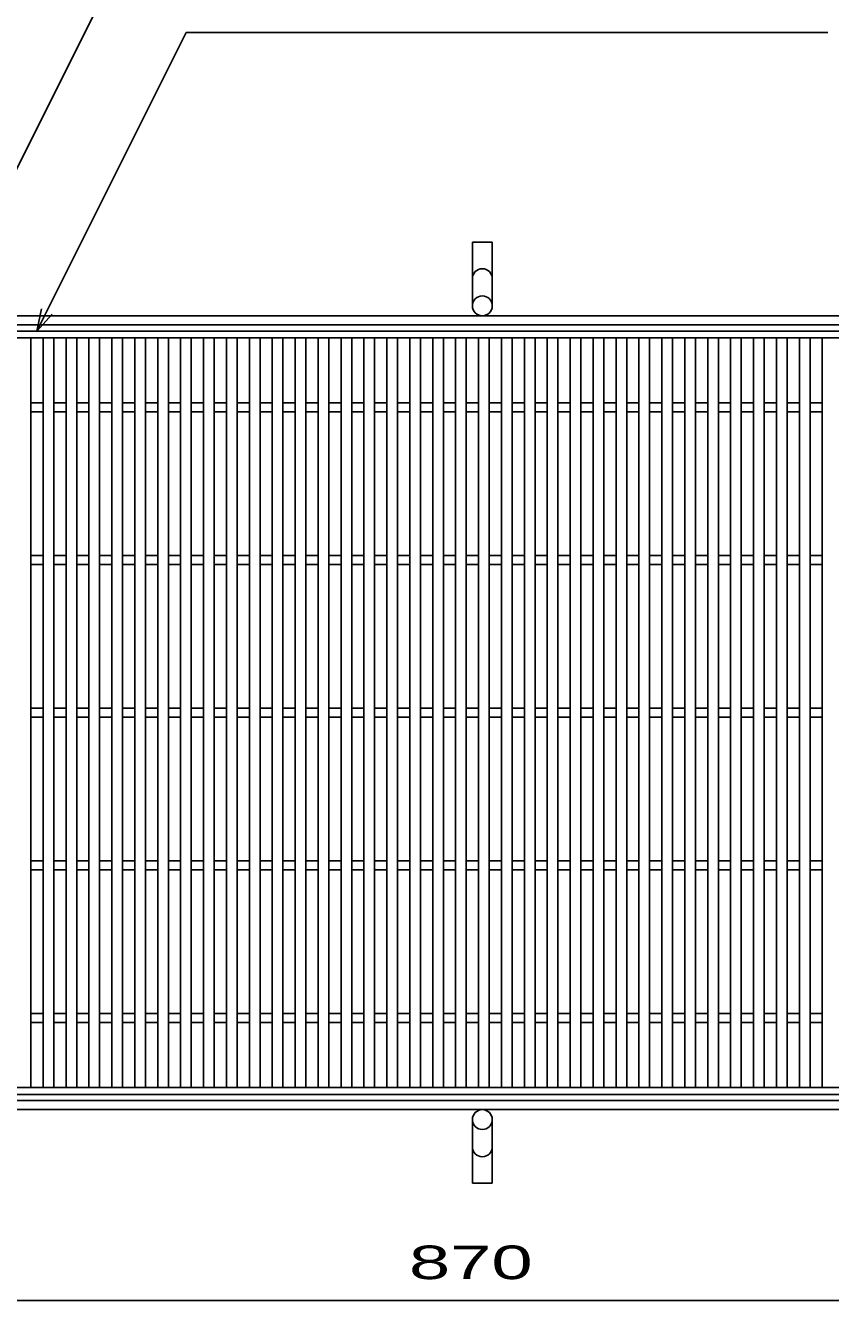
# Model space of a CAD drawing. Units: millimetres, scale not verified. Extents: x -1820 to 1731, y -1282 to 1054.
# Drawn here: x -1150 to -623, y -236 to 599 of the extents above; entities that cross this region are included whole.
import ezdxf
from ezdxf.enums import TextEntityAlignment as Align

# ---------------------------------------------------------------- set-up
doc = ezdxf.new("R2010")
doc.units = ezdxf.units.MM
doc.header["$LTSCALE"] = 10
for name, color, linetype, lineweight in [('16', 3, 'Continuous', 25), ('19', 6, 'Continuous', 25), ('22', 4, 'Continuous', 25)]:
    doc.layers.add(name, color=color, linetype=linetype, lineweight=lineweight)
doc.styles.add('ベクトル', font='')
doc.styles.get('ベクトル').set_extended_font_data('ベクトル')

msp = doc.modelspace()

# ---------------------------------------------------------------- linework, layer by layer
at = {"layer": '16'}
for p, q in [((-1348, 399), (-353, 399)), ((-353, 394.5), (-1348, 394.5)), ((-1153, 394.5), (-1146, 394.5)), ((-1146, -96.5), (-1146, 394.5)), ((-1138, -96.5), (-1138, 394.5)), ((-1138, 394.5), (-1131, 394.5)), ((-1131, -96.5), (-1131, 394.5)), ((-1123, -96.5), (-1123, 394.5)), ((-1123, 394.5), (-1116, 394.5)), ((-1116, -96.5), (-1116, 394.5)), ((-1108, -96.5), (-1108, 394.5)), ((-1108, 394.5), (-1101, 394.5)), ((-1101, -96.5), (-1101, 394.5)), ((-1093, -96.5), (-1093, 394.5)), ((-1093, 394.5), (-1086, 394.5)), ((-1086, -96.5), (-1086, 394.5)), ((-1078, -96.5), (-1078, 394.5)), ((-1078, 394.5), (-1071, 394.5)), ((-1071, -96.5), (-1071, 394.5)), ((-1063, -96.5), (-1063, 394.5)), ((-1063, 394.5), (-1056, 394.5)), ((-1056, -96.5), (-1056, 394.5)), ((-1048, -96.5), (-1048, 394.5)), ((-1048, 394.5), (-1041, 394.5)), ((-1041, -96.5), (-1041, 394.5)), ((-1033, -96.5), (-1033, 394.5)), ((-1033, 394.5), (-1026, 394.5)), ((-1026, -96.5), (-1026, 394.5)), ((-1018, -96.5), (-1018, 394.5)), ((-1018, 394.5), (-1011, 394.5)), ((-1011, -96.5), (-1011, 394.5)), ((-1003, -96.5), (-1003, 394.5)), ((-1003, 394.5), (-996, 394.5)), ((-996, -96.5), (-996, 394.5)), ((-988, -96.5), (-988, 394.5)), ((-988, 394.5), (-981, 394.5)), ((-981, -96.5), (-981, 394.5)), ((-973, -96.5), (-973, 394.5)), ((-973, 394.5), (-966, 394.5)), ((-966, -96.5), (-966, 394.5)), ((-958, -96.5), (-958, 394.5)), ((-958, 394.5), (-951, 394.5)), ((-951, -96.5), (-951, 394.5)), ((-943, -96.5), (-943, 394.5)), ((-943, 394.5), (-936, 394.5)), ((-936, -96.5), (-936, 394.5)), ((-928, -96.5), (-928, 394.5)), ((-928, 394.5), (-921, 394.5)), ((-921, -96.5), (-921, 394.5)), ((-913, -96.5), (-913, 394.5)), ((-913, 394.5), (-906, 394.5)), ((-906, -96.5), (-906, 394.5)), ((-898, -96.5), (-898, 394.5)), ((-898, 394.5), (-891, 394.5)), ((-891, -96.5), (-891, 394.5)), ((-883, -96.5), (-883, 394.5)), ((-883, 394.5), (-876, 394.5)), ((-876, -96.5), (-876, 394.5)), ((-868, -96.5), (-868, 394.5)), ((-868, 394.5), (-861, 394.5)), ((-861, -96.5), (-861, 394.5)), ((-853, -96.5), (-853, 394.5)), ((-853, 394.5), (-846, 394.5)), ((-846, -96.5), (-846, 394.5)), ((-838, -96.5), (-838, 394.5)), ((-838, 394.5), (-831, 394.5)), ((-831, -96.5), (-831, 394.5)), ((-823, -96.5), (-823, 394.5)), ((-823, 394.5), (-816, 394.5)), ((-816, -96.5), (-816, 394.5)), ((-808, -96.5), (-808, 394.5)), ((-808, 394.5), (-801, 394.5)), ((-801, -96.5), (-801, 394.5)), ((-793, -96.5), (-793, 394.5)), ((-793, 394.5), (-786, 394.5)), ((-786, -96.5), (-786, 394.5)), ((-778, -96.5), (-778, 394.5)), ((-778, 394.5), (-771, 394.5)), ((-771, -96.5), (-771, 394.5)), ((-763, -96.5), (-763, 394.5)), ((-763, 394.5), (-756, 394.5)), ((-756, -96.5), (-756, 394.5)), ((-748, -96.5), (-748, 394.5)), ((-748, 394.5), (-741, 394.5)), ((-741, -96.5), (-741, 394.5)), ((-733, -96.5), (-733, 394.5)), ((-733, 394.5), (-726, 394.5)), ((-726, -96.5), (-726, 394.5)), ((-718, -96.5), (-718, 394.5)), ((-718, 394.5), (-711, 394.5)), ((-711, -96.5), (-711, 394.5)), ((-703, -96.5), (-703, 394.5)), ((-703, 394.5), (-696, 394.5)), ((-696, -96.5), (-696, 394.5)), ((-688, -96.5), (-688, 394.5)), ((-688, 394.5), (-681, 394.5)), ((-681, -96.5), (-681, 394.5)), ((-673, -96.5), (-673, 394.5)), ((-673, 394.5), (-666, 394.5)), ((-666, -96.5), (-666, 394.5)), ((-658, -96.5), (-658, 394.5)), ((-658, 394.5), (-651, 394.5)), ((-651, -96.5), (-651, 394.5)), ((-643, -96.5), (-643, 394.5)), ((-643, 394.5), (-636, 394.5)), ((-636, -96.5), (-636, 394.5)), ((-628, -96.5), (-628, 394.5)), ((-628, 394.5), (-621, 394.5)), ((-1146, 352), (-1138, 352)), ((-1131, 352), (-1123, 352)), ((-1116, 352), (-1108, 352)), ((-1101, 352), (-1093, 352)), ((-1086, 352), (-1078, 352)), ((-1071, 352), (-1063, 352)), ((-1056, 352), (-1048, 352)), ((-1041, 352), (-1033, 352)), ((-1026, 352), (-1018, 352)), ((-1011, 352), (-1003, 352)), ((-996, 352), (-988, 352)), ((-981, 352), (-973, 352)), ((-966, 352), (-958, 352)), ((-951, 352), (-943, 352)), ((-936, 352), (-928, 352)), ((-921, 352), (-913, 352)), ((-906, 352), (-898, 352)), ((-891, 352), (-883, 352)), ((-876, 352), (-868, 352)), ((-861, 352), (-853, 352)), ((-846, 352), (-838, 352)), ((-831, 352), (-823, 352)), ((-816, 352), (-808, 352)), ((-801, 352), (-793, 352)), ((-786, 352), (-778, 352)), ((-771, 352), (-763, 352)), ((-756, 352), (-748, 352)), ((-741, 352), (-733, 352)), ((-726, 352), (-718, 352)), ((-711, 352), (-703, 352)), ((-696, 352), (-688, 352)), ((-681, 352), (-673, 352)), ((-666, 352), (-658, 352)), ((-651, 352), (-643, 352)), ((-636, 352), (-628, 352)), ((-1146, 346), (-1138, 346)), ((-1131, 346), (-1123, 346)), ((-1116, 346), (-1108, 346)), ((-1101, 346), (-1093, 346)), ((-1086, 346), (-1078, 346)), ((-1071, 346), (-1063, 346)), ((-1056, 346), (-1048, 346)), ((-1041, 346), (-1033, 346)), ((-1026, 346), (-1018, 346)), ((-1011, 346), (-1003, 346)), ((-996, 346), (-988, 346)), ((-981, 346), (-973, 346)), ((-966, 346), (-958, 346)), ((-951, 346), (-943, 346)), ((-936, 346), (-928, 346)), ((-921, 346), (-913, 346)), ((-906, 346), (-898, 346)), ((-891, 346), (-883, 346)), ((-876, 346), (-868, 346)), ((-861, 346), (-853, 346)), ((-846, 346), (-838, 346)), ((-831, 346), (-823, 346)), ((-816, 346), (-808, 346)), ((-801, 346), (-793, 346)), ((-786, 346), (-778, 346)), ((-771, 346), (-763, 346)), ((-756, 346), (-748, 346)), ((-741, 346), (-733, 346)), ((-726, 346), (-718, 346)), ((-711, 346), (-703, 346)), ((-696, 346), (-688, 346)), ((-681, 346), (-673, 346)), ((-666, 346), (-658, 346)), ((-651, 346), (-643, 346)), ((-636, 346), (-628, 346)), ((-1146, 252), (-1138, 252)), ((-1131, 252), (-1123, 252)), ((-1116, 252), (-1108, 252)), ((-1101, 252), (-1093, 252)), ((-1086, 252), (-1078, 252)), ((-1071, 252), (-1063, 252)), ((-1056, 252), (-1048, 252)), ((-1041, 252), (-1033, 252)), ((-1026, 252), (-1018, 252)), ((-1011, 252), (-1003, 252)), ((-996, 252), (-988, 252)), ((-981, 252), (-973, 252)), ((-966, 252), (-958, 252)), ((-951, 252), (-943, 252)), ((-936, 252), (-928, 252)), ((-921, 252), (-913, 252)), ((-906, 252), (-898, 252)), ((-891, 252), (-883, 252)), ((-876, 252), (-868, 252)), ((-861, 252), (-853, 252)), ((-846, 252), (-838, 252)), ((-831, 252), (-823, 252)), ((-816, 252), (-808, 252)), ((-801, 252), (-793, 252)), ((-786, 252), (-778, 252)), ((-771, 252), (-763, 252)), ((-756, 252), (-748, 252)), ((-741, 252), (-733, 252)), ((-726, 252), (-718, 252)), ((-711, 252), (-703, 252)), ((-696, 252), (-688, 252)), ((-681, 252), (-673, 252)), ((-666, 252), (-658, 252)), ((-651, 252), (-643, 252)), ((-636, 252), (-628, 252)), ((-1146, 246), (-1138, 246)), ((-1131, 246), (-1123, 246)), ((-1116, 246), (-1108, 246)), ((-1101, 246), (-1093, 246)), ((-1086, 246), (-1078, 246)), ((-1071, 246), (-1063, 246)), ((-1056, 246), (-1048, 246)), ((-1041, 246), (-1033, 246)), ((-1026, 246), (-1018, 246)), ((-1011, 246), (-1003, 246)), ((-996, 246), (-988, 246)), ((-981, 246), (-973, 246)), ((-966, 246), (-958, 246)), ((-951, 246), (-943, 246)), ((-936, 246), (-928, 246)), ((-921, 246), (-913, 246)), ((-906, 246), (-898, 246)), ((-891, 246), (-883, 246)), ((-876, 246), (-868, 246)), ((-861, 246), (-853, 246)), ((-846, 246), (-838, 246)), ((-831, 246), (-823, 246)), ((-816, 246), (-808, 246)), ((-801, 246), (-793, 246)), ((-786, 246), (-778, 246)), ((-771, 246), (-763, 246)), ((-756, 246), (-748, 246)), ((-741, 246), (-733, 246)), ((-726, 246), (-718, 246)), ((-711, 246), (-703, 246)), ((-696, 246), (-688, 246)), ((-681, 246), (-673, 246)), ((-666, 246), (-658, 246)), ((-651, 246), (-643, 246)), ((-636, 246), (-628, 246)), ((-1146, 152), (-1138, 152)), ((-1131, 152), (-1123, 152)), ((-1116, 152), (-1108, 152)), ((-1101, 152), (-1093, 152)), ((-1086, 152), (-1078, 152)), ((-1071, 152), (-1063, 152)), ((-1056, 152), (-1048, 152)), ((-1041, 152), (-1033, 152)), ((-1026, 152), (-1018, 152)), ((-1011, 152), (-1003, 152)), ((-996, 152), (-988, 152)), ((-981, 152), (-973, 152)), ((-966, 152), (-958, 152)), ((-951, 152), (-943, 152)), ((-936, 152), (-928, 152)), ((-921, 152), (-913, 152)), ((-906, 152), (-898, 152)), ((-891, 152), (-883, 152)), ((-876, 152), (-868, 152)), ((-861, 152), (-853, 152)), ((-846, 152), (-838, 152)), ((-831, 152), (-823, 152)), ((-816, 152), (-808, 152)), ((-801, 152), (-793, 152)), ((-786, 152), (-778, 152)), ((-771, 152), (-763, 152)), ((-756, 152), (-748, 152)), ((-741, 152), (-733, 152)), ((-726, 152), (-718, 152)), ((-711, 152), (-703, 152)), ((-696, 152), (-688, 152)), ((-681, 152), (-673, 152)), ((-666, 152), (-658, 152)), ((-651, 152), (-643, 152)), ((-636, 152), (-628, 152)), ((-1146, 146), (-1138, 146)), ((-1131, 146), (-1123, 146)), ((-1116, 146), (-1108, 146)), ((-1101, 146), (-1093, 146)), ((-1086, 146), (-1078, 146)), ((-1071, 146), (-1063, 146)), ((-1056, 146), (-1048, 146)), ((-1041, 146), (-1033, 146)), ((-1026, 146), (-1018, 146)), ((-1011, 146), (-1003, 146)), ((-996, 146), (-988, 146)), ((-981, 146), (-973, 146)), ((-966, 146), (-958, 146)), ((-951, 146), (-943, 146)), ((-936, 146), (-928, 146)), ((-921, 146), (-913, 146)), ((-906, 146), (-898, 146)), ((-891, 146), (-883, 146)), ((-876, 146), (-868, 146)), ((-861, 146), (-853, 146)), ((-846, 146), (-838, 146)), ((-831, 146), (-823, 146)), ((-816, 146), (-808, 146)), ((-801, 146), (-793, 146)), ((-786, 146), (-778, 146)), ((-771, 146), (-763, 146)), ((-756, 146), (-748, 146)), ((-741, 146), (-733, 146)), ((-726, 146), (-718, 146)), ((-711, 146), (-703, 146)), ((-696, 146), (-688, 146)), ((-681, 146), (-673, 146)), ((-666, 146), (-658, 146)), ((-651, 146), (-643, 146)), ((-636, 146), (-628, 146)), ((-1146, 52), (-1138, 52)), ((-1131, 52), (-1123, 52)), ((-1116, 52), (-1108, 52)), ((-1101, 52), (-1093, 52)), ((-1086, 52), (-1078, 52)), ((-1071, 52), (-1063, 52)), ((-1056, 52), (-1048, 52)), ((-1041, 52), (-1033, 52)), ((-1026, 52), (-1018, 52)), ((-1011, 52), (-1003, 52)), ((-996, 52), (-988, 52)), ((-981, 52), (-973, 52)), ((-966, 52), (-958, 52)), ((-951, 52), (-943, 52)), ((-936, 52), (-928, 52)), ((-921, 52), (-913, 52)), ((-906, 52), (-898, 52)), ((-891, 52), (-883, 52)), ((-876, 52), (-868, 52)), ((-861, 52), (-853, 52)), ((-846, 52), (-838, 52)), ((-831, 52), (-823, 52)), ((-816, 52), (-808, 52)), ((-801, 52), (-793, 52)), ((-786, 52), (-778, 52)), ((-771, 52), (-763, 52)), ((-756, 52), (-748, 52)), ((-741, 52), (-733, 52)), ((-726, 52), (-718, 52)), ((-711, 52), (-703, 52)), ((-696, 52), (-688, 52)), ((-681, 52), (-673, 52)), ((-666, 52), (-658, 52)), ((-651, 52), (-643, 52)), ((-636, 52), (-628, 52)), ((-1146, 46), (-1138, 46)), ((-1131, 46), (-1123, 46)), ((-1116, 46), (-1108, 46)), ((-1101, 46), (-1093, 46)), ((-1086, 46), (-1078, 46)), ((-1071, 46), (-1063, 46)), ((-1056, 46), (-1048, 46)), ((-1041, 46), (-1033, 46)), ((-1026, 46), (-1018, 46)), ((-1011, 46), (-1003, 46)), ((-996, 46), (-988, 46)), ((-981, 46), (-973, 46)), ((-966, 46), (-958, 46)), ((-951, 46), (-943, 46)), ((-936, 46), (-928, 46)), ((-921, 46), (-913, 46)), ((-906, 46), (-898, 46)), ((-891, 46), (-883, 46)), ((-876, 46), (-868, 46)), ((-861, 46), (-853, 46)), ((-846, 46), (-838, 46)), ((-831, 46), (-823, 46)), ((-816, 46), (-808, 46)), ((-801, 46), (-793, 46)), ((-786, 46), (-778, 46)), ((-771, 46), (-763, 46)), ((-756, 46), (-748, 46)), ((-741, 46), (-733, 46)), ((-726, 46), (-718, 46)), ((-711, 46), (-703, 46)), ((-696, 46), (-688, 46)), ((-681, 46), (-673, 46)), ((-666, 46), (-658, 46)), ((-651, 46), (-643, 46)), ((-636, 46), (-628, 46)), ((-1146, -48), (-1138, -48)), ((-1131, -48), (-1123, -48)), ((-1116, -48), (-1108, -48)), ((-1101, -48), (-1093, -48)), ((-1086, -48), (-1078, -48)), ((-1071, -48), (-1063, -48)), ((-1056, -48), (-1048, -48)), ((-1041, -48), (-1033, -48)), ((-1026, -48), (-1018, -48)), ((-1011, -48), (-1003, -48)), ((-996, -48), (-988, -48)), ((-981, -48), (-973, -48)), ((-966, -48), (-958, -48)), ((-951, -48), (-943, -48)), ((-936, -48), (-928, -48)), ((-921, -48), (-913, -48)), ((-906, -48), (-898, -48)), ((-891, -48), (-883, -48)), ((-876, -48), (-868, -48)), ((-861, -48), (-853, -48)), ((-846, -48), (-838, -48)), ((-831, -48), (-823, -48)), ((-816, -48), (-808, -48)), ((-801, -48), (-793, -48)), ((-786, -48), (-778, -48)), ((-771, -48), (-763, -48)), ((-756, -48), (-748, -48)), ((-741, -48), (-733, -48)), ((-726, -48), (-718, -48)), ((-711, -48), (-703, -48)), ((-696, -48), (-688, -48)), ((-681, -48), (-673, -48)), ((-666, -48), (-658, -48)), ((-651, -48), (-643, -48)), ((-636, -48), (-628, -48)), ((-1146, -54), (-1138, -54)), ((-1131, -54), (-1123, -54)), ((-1116, -54), (-1108, -54)), ((-1101, -54), (-1093, -54)), ((-1086, -54), (-1078, -54)), ((-1071, -54), (-1063, -54)), ((-1056, -54), (-1048, -54)), ((-1041, -54), (-1033, -54)), ((-1026, -54), (-1018, -54)), ((-1011, -54), (-1003, -54)), ((-996, -54), (-988, -54)), ((-981, -54), (-973, -54)), ((-966, -54), (-958, -54)), ((-951, -54), (-943, -54)), ((-936, -54), (-928, -54)), ((-921, -54), (-913, -54)), ((-906, -54), (-898, -54)), ((-891, -54), (-883, -54)), ((-876, -54), (-868, -54)), ((-861, -54), (-853, -54)), ((-846, -54), (-838, -54)), ((-831, -54), (-823, -54)), ((-816, -54), (-808, -54)), ((-801, -54), (-793, -54)), ((-786, -54), (-778, -54)), ((-771, -54), (-763, -54)), ((-756, -54), (-748, -54)), ((-741, -54), (-733, -54)), ((-726, -54), (-718, -54)), ((-711, -54), (-703, -54)), ((-696, -54), (-688, -54)), ((-681, -54), (-673, -54)), ((-666, -54), (-658, -54)), ((-651, -54), (-643, -54)), ((-636, -54), (-628, -54)), ((-1348, -96.5), (-353, -96.5)), ((-1153, -96.5), (-1146, -96.5)), ((-1138, -96.5), (-1131, -96.5)), ((-1123, -96.5), (-1116, -96.5)), ((-1108, -96.5), (-1101, -96.5)), ((-1093, -96.5), (-1086, -96.5)), ((-1078, -96.5), (-1071, -96.5)), ((-1063, -96.5), (-1056, -96.5)), ((-1048, -96.5), (-1041, -96.5)), ((-1033, -96.5), (-1026, -96.5)), ((-1018, -96.5), (-1011, -96.5)), ((-1003, -96.5), (-996, -96.5)), ((-988, -96.5), (-981, -96.5)), ((-973, -96.5), (-966, -96.5)), ((-958, -96.5), (-951, -96.5)), ((-943, -96.5), (-936, -96.5)), ((-928, -96.5), (-921, -96.5)), ((-913, -96.5), (-906, -96.5)), ((-898, -96.5), (-891, -96.5)), ((-883, -96.5), (-876, -96.5)), ((-868, -96.5), (-861, -96.5)), ((-853, -96.5), (-846, -96.5)), ((-838, -96.5), (-831, -96.5)), ((-823, -96.5), (-816, -96.5)), ((-808, -96.5), (-801, -96.5)), ((-793, -96.5), (-786, -96.5)), ((-778, -96.5), (-771, -96.5)), ((-763, -96.5), (-756, -96.5)), ((-748, -96.5), (-741, -96.5)), ((-733, -96.5), (-726, -96.5)), ((-718, -96.5), (-711, -96.5)), ((-703, -96.5), (-696, -96.5)), ((-688, -96.5), (-681, -96.5)), ((-673, -96.5), (-666, -96.5)), ((-658, -96.5), (-651, -96.5)), ((-643, -96.5), (-636, -96.5)), ((-628, -96.5), (-621, -96.5)), ((-353, -101), (-1348, -101))]:
    msp.add_line(p, q, dxfattribs=at)
at = {"layer": '19'}
for p, q in [((-857, 415.5), (-857, 457.12)), ((-857, 457.12), (-844, 457.12)), ((-844, 457.12), (-844, 415.5)), ((-1350.5, 409), (-350.5, 409)), ((-1350.5, 403), (-350.5, 403)), ((-1350.5, -105), (-350.5, -105)), ((-1350.5, -111), (-350.5, -111)), ((-857, -117.5), (-857, -159.12)), ((-844, -159.12), (-844, -117.5)), ((-857, -159.12), (-844, -159.12))]:
    msp.add_line(p, q, dxfattribs=at)
for centre in [(-850.5, 415.5), (-850.5, -117.5)]:
    msp.add_circle(centre, 6.5, dxfattribs=at)
for centre, start, end in [((-850.5, 433.34), 0, 180), ((-850.5, -135.34), 180, 0)]:
    msp.add_arc(centre, 6.5, start, end, dxfattribs=at)
at = {"layer": '22'}
for p, q in [((-1232, 352), (-1086.75, 642.5)), ((-1142, 399), (-1044.25, 594.5)), ((-1044.25, 594.5), (-624.25, 594.5)), ((-1142, 399), (-1139, 413.6)), ((-1142, 399), (-1132, 410)), ((-1284.5, -236), (-414.5, -236))]:
    msp.add_line(p, q, dxfattribs=at)

# ---------------------------------------------------------------- texts
at = {"layer": '22', "color": 2, "style": 'ベクトル', "width": 1.65}
msp.add_text(' 870 ', height=21.99, dxfattribs=at).set_placement((-912, -211), align=Align.MIDDLE_LEFT)

doc.saveas('drawing.dxf')
